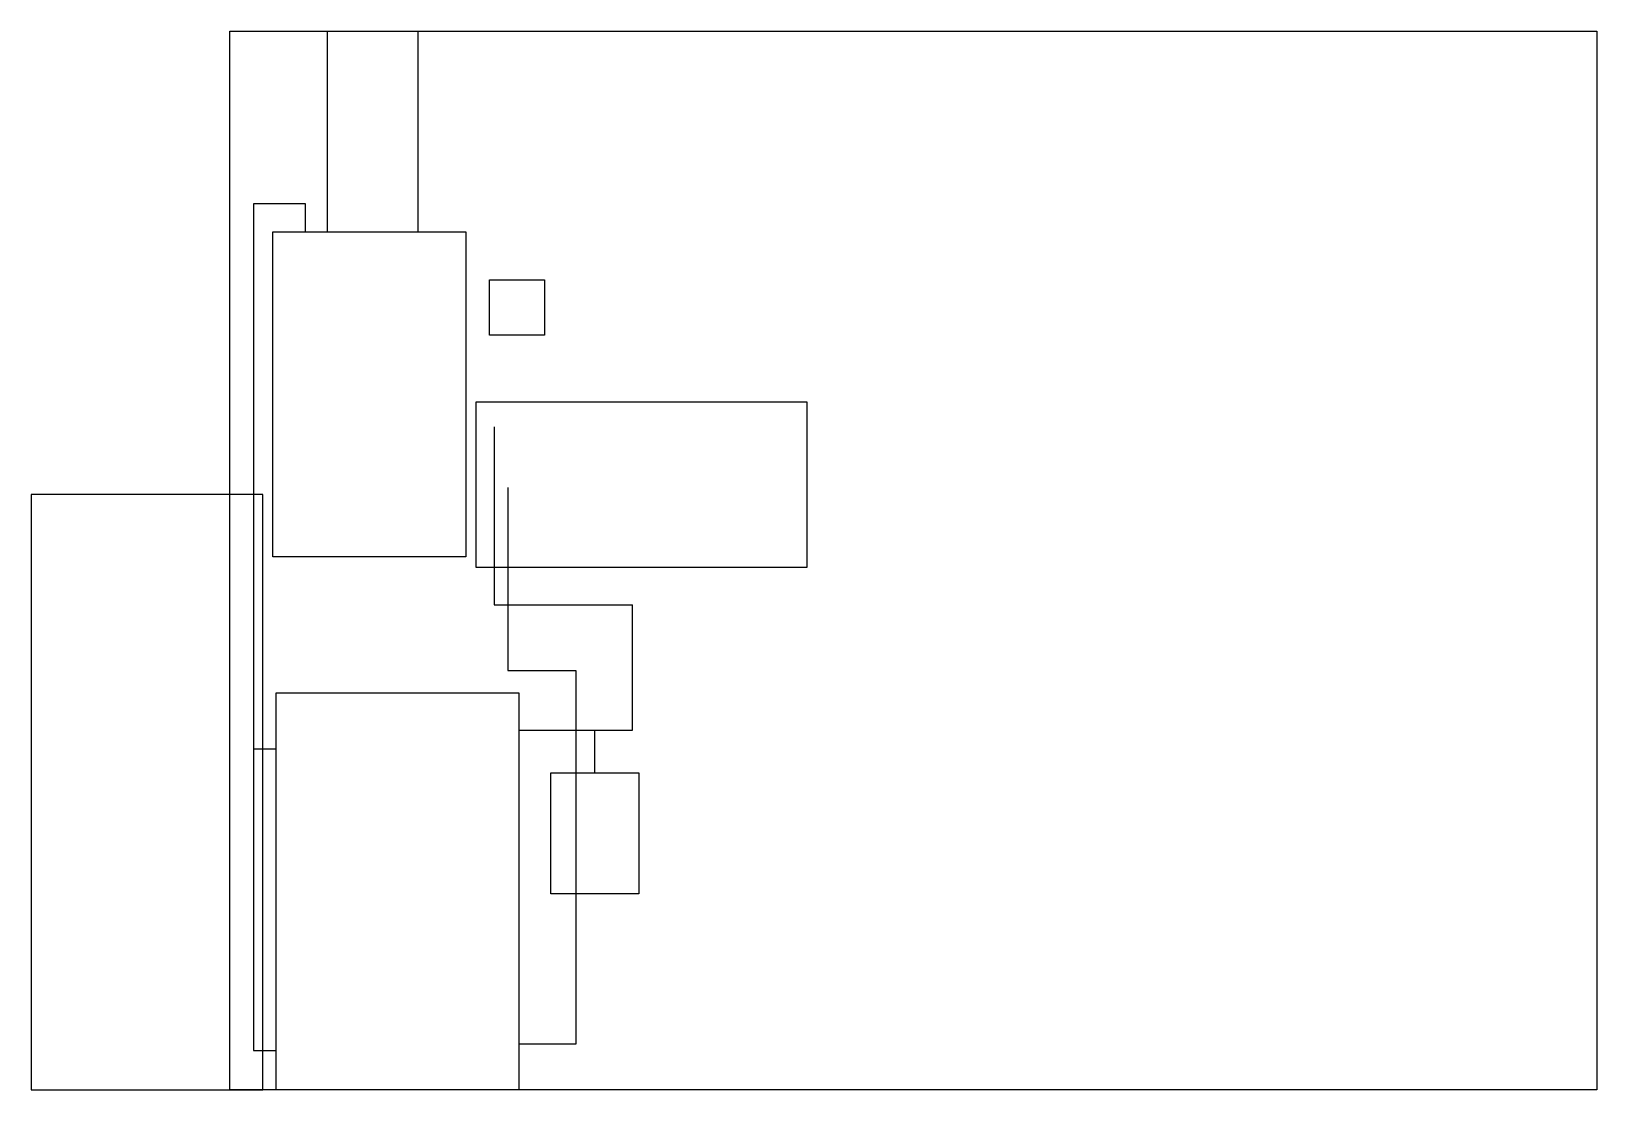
# Model space of a CAD drawing. Header units: millimetres. Extents: x -18 to 124, y 0 to 96.
import ezdxf

# ---------------------------------------------------------------- set-up
doc = ezdxf.new("R2010")
doc.units = ezdxf.units.MM

msp = doc.modelspace()

# ---------------------------------------------------------------- linework, layer by layer
for p, q in [((8.86, 77.82), (8.86, 96)), ((17.09, 77.82), (17.09, 96)), ((6.86, 80.36), (2.15, 80.36)), ((2.15, 80.36), (2.15, 3.54)), ((6.86, 77.82), (6.86, 80.36)), ((23.99, 60.12), (23.99, 43.97)), ((25.24, 54.63), (25.24, 38.01)), ((23.99, 43.97), (36.55, 43.97)), ((36.55, 32.61), (36.55, 43.97)), ((25.24, 38.01), (31.41, 38.01)), ((31.41, 38.01), (31.41, 4.14)), ((26.22, 32.61), (36.55, 32.61)), ((33.12, 28.75), (33.12, 32.61)), ((2.15, 30.92), (4.22, 30.92)), ((2.15, 3.54), (4.22, 3.54)), ((31.41, 4.14), (26.22, 4.14))]:
    msp.add_line(p, q)
for points in [[(0, 0), (0, 96), (124, 96), (124, 0)], [(3.92, 48.32), (3.92, 77.82), (21.42, 77.82), (21.42, 48.32)], [(23.56, 68.45), (23.56, 73.45), (28.56, 73.45), (28.56, 68.45)], [(22.34, 47.38), (22.34, 62.38), (52.34, 62.38), (52.34, 47.38)], [(3, 0), (3, 54), (-18, 54), (-18, 0)], [(4.22, 0), (4.22, 36), (26.22, 36), (26.22, 0)], [(29.12, 17.75), (29.12, 28.75), (37.12, 28.75), (37.12, 17.75)]]:
    msp.add_lwpolyline(points, close=True)

doc.saveas('drawing.dxf')
